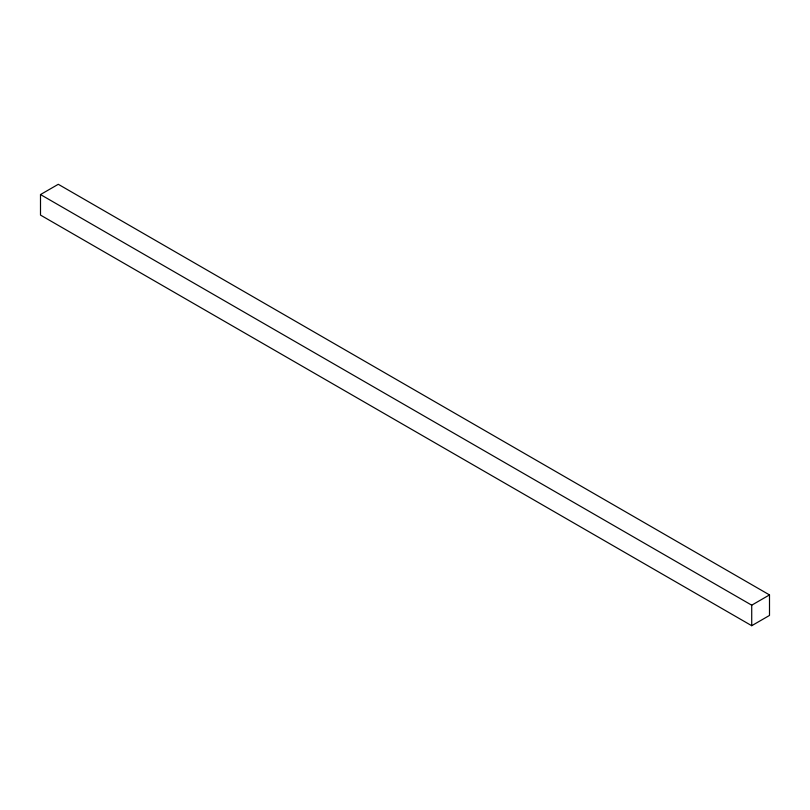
<?xml version="1.0" encoding="UTF-8"?>
<svg xmlns="http://www.w3.org/2000/svg" width="810" height="810" viewBox="0 0 810 810"><rect width="100%" height="100%" fill="white"/><g stroke="black" fill="none" stroke-linecap="round" stroke-linejoin="round"><path stroke-width="1.21" d="M40.5 194.562L58.279 184.295L769.5 594.915L769.5 615.438L751.721 625.705L40.5 215.085L40.5 194.562L751.721 605.181L769.5 594.915M751.721 605.181L751.721 625.705"/></g></svg>
